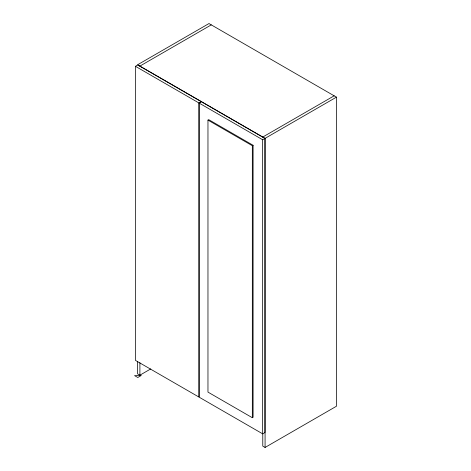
<?xml version="1.0" encoding="UTF-8"?>
<svg xmlns="http://www.w3.org/2000/svg" width="471" height="471" viewBox="0 0 471 471"><rect width="100%" height="100%" fill="white"/><g stroke="black" fill="none" stroke-linecap="round" stroke-linejoin="round"><path stroke-width="0.71" d="M135.436 66.305L137.732 64.98L201.211 101.63L198.915 102.955L135.436 66.305L135.436 360.392L198.915 397.041L198.915 102.955M139.899 66.087L211.279 24.875M199.174 103.102L201.464 101.777L264.943 138.427L264.943 432.508L262.653 433.832L199.174 397.188L199.174 103.102L262.653 139.752L264.943 138.427M207.964 120.105L208.73 119.663L253.092 145.274L253.092 417.277L252.326 417.718L207.964 392.108L207.964 120.105L252.326 145.716L253.092 145.274M262.777 137.032L334.163 95.819M336.453 97.144L208.989 23.55L137.603 64.763L265.073 138.356L336.453 97.144L336.453 406.238L265.073 447.45L262.777 446.125L262.777 433.644M137.603 361.375L137.603 373.856L139.899 375.181L150.732 368.928M265.073 138.356L265.073 447.45M262.653 139.752L262.653 433.832M252.326 145.716L252.326 417.718M139.899 362.699L139.899 375.181M141.023 375.623L137.785 377.495L134.547 375.623L141.023 375.623"/></g></svg>
